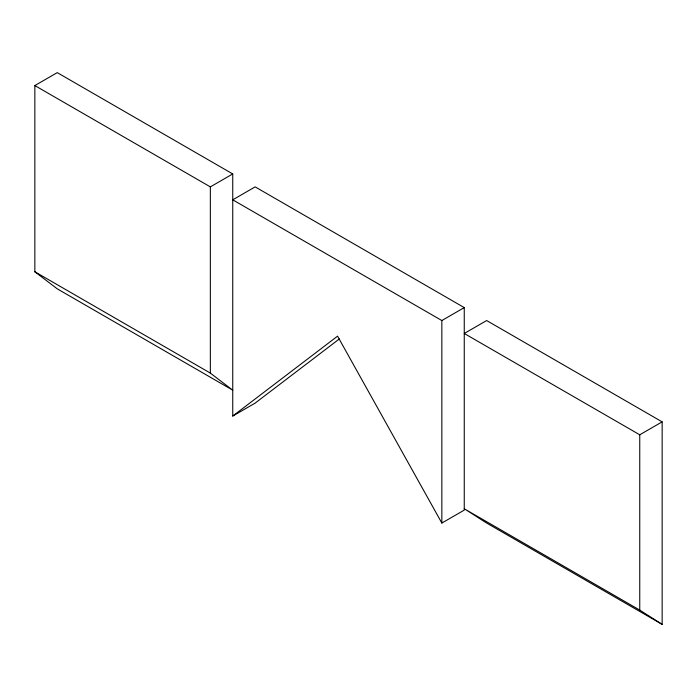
<?xml version="1.0" encoding="UTF-8"?>
<svg xmlns="http://www.w3.org/2000/svg" width="697" height="697" viewBox="0 0 697 697"><rect width="100%" height="100%" fill="white"/><g stroke="black" fill="none" stroke-linecap="round" stroke-linejoin="round"><path stroke-width="1.05" d="M34.85 271.76L210.346 373.095L232.746 390.181L57.25 288.837L34.85 271.76L34.85 85.565L57.25 72.627L232.746 173.945L232.746 416.048L337.566 336.146L441.846 523.046L464.254 510.117L464.254 307.604L255.154 186.883L232.746 199.821L441.846 320.542L464.254 307.604M339.369 338.925L255.154 403.11L232.746 416.048M34.85 85.565L210.346 186.883L232.746 173.945M662.15 421.859L486.654 320.542L464.254 333.48L639.75 434.797L662.15 421.859L662.15 624.373L486.654 523.046L464.254 508.766L639.75 610.084L662.15 624.373M639.75 434.797L639.75 610.084M441.846 320.542L441.846 523.046M210.346 186.883L210.346 373.095"/></g></svg>
